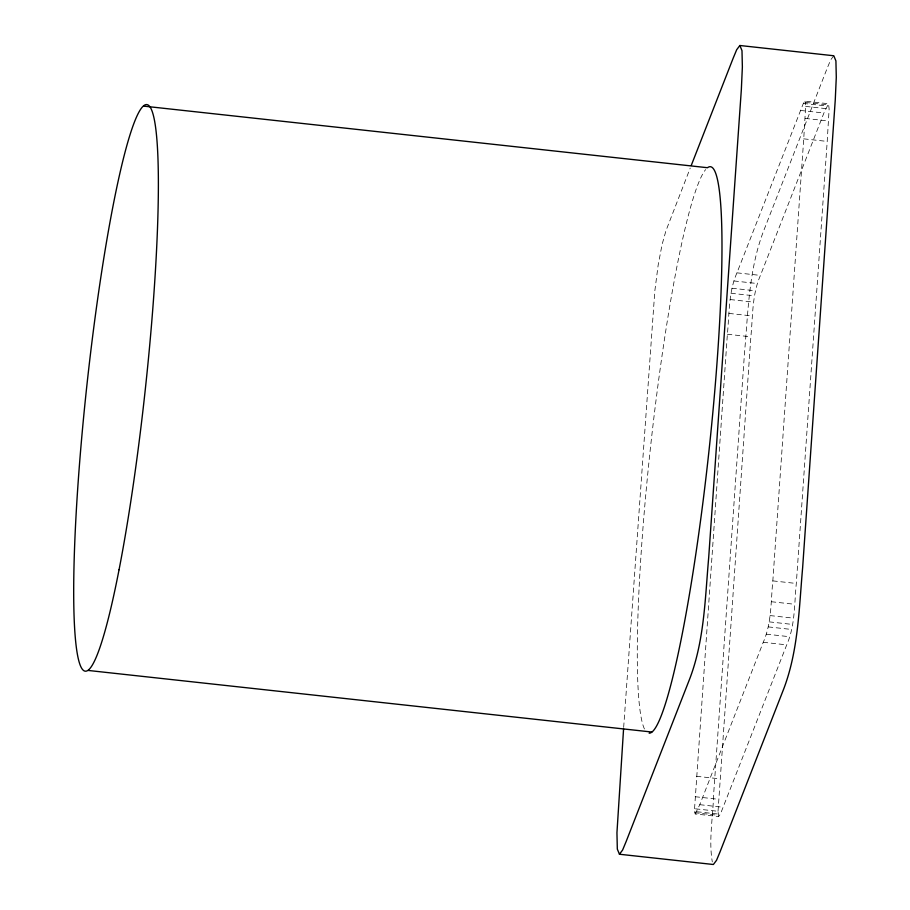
<?xml version="1.0" encoding="UTF-8"?>
<svg xmlns="http://www.w3.org/2000/svg" width="910" height="910" viewBox="0 0 910 910"><rect width="100%" height="100%" fill="white"/><g stroke="black" fill="none" stroke-linecap="round" stroke-linejoin="round"><path stroke-width="0.68" stroke-dasharray="4.55 3.41" d="M694.558 808.728L727.374 334.243C729.433 313.688 728.421 292.133 736.963 272.841L803.348 103.41L805.032 101.169L828.521 103.729L829.124 108.972L827.213 141.414L796.307 583.458C794.248 604.001 795.26 625.557 786.718 644.86L720.333 814.291L718.65 816.532L695.172 813.961L694.558 808.728L718.035 811.288L718.65 816.532M718.035 811.288L750.864 336.814C752.923 316.259 751.899 294.703 760.441 275.4L823.914 112.999L828.521 103.729M695.172 813.961L699.779 804.69L763.24 642.289C771.782 622.997 770.759 601.442 772.829 580.887L803.735 138.843L805.646 106.402L805.032 101.169M623.668 727.397L654.825 290.973L658.146 265.174L662.082 244.54L665.915 230.844L690.224 168.077M833.788 55.76L830.625 59.98L827.099 68.466L763.467 231.299C748.793 269.861 748.145 311.88 744.539 352.5L713.542 795.715C712.985 817.635 708.56 840.305 712.314 861.929M805.555 102.421L829.033 104.991M803.348 103.41L826.837 105.969M805.646 106.402L829.124 108.972M800.425 110.44L823.914 112.999M805.1 118.414L828.578 120.984M803.735 138.843L827.213 141.414M736.963 272.841L760.441 275.4M733.961 280.962L757.45 283.533M731.936 288.231L755.414 290.79M730.969 293.259L754.458 295.83M730.161 299.549L753.651 302.12M728.899 313.404L752.377 315.975M727.374 334.243L750.864 336.814M772.829 580.887L796.307 583.458M771.305 601.726L794.783 604.285M770.042 615.581L793.52 618.14M769.223 621.871L792.712 624.442M768.267 626.899L791.757 629.47M766.243 634.168L789.721 636.727M763.24 642.289L786.718 644.86M696.468 776.287L719.946 778.846M695.104 796.716L718.582 799.287M699.779 804.69L723.257 807.261M696.844 811.731L720.333 814.291M694.648 812.71L718.138 815.269M644.462 729.012A284.978 29.256 -83.8 0 1 650.616 446.264A284.978 29.256 -83.8 0 1 705.659 169.579"/><path stroke-width="1.36" d="M623.577 728.819L616.946 832.752L617.321 849.098L619.448 854.24L713.372 864.5L716.545 860.28L720.072 851.794L783.703 688.961C798.366 650.4 799.026 608.38 802.631 567.76L835.266 99.895L836.29 77.248L835.915 60.902L833.788 55.76L739.864 45.5L736.69 49.72L733.164 58.206L691.259 165.438M619.448 854.24L622.611 850.02L626.137 841.534L689.769 678.701C704.442 640.139 705.091 598.12 708.697 557.5L741.343 89.624L742.367 66.987L741.991 50.642L739.864 45.5M143.916 106.14L707.491 167.713A284.978 29.256 -83.8 0 1 710.471 436.629A284.978 29.256 -83.8 0 1 649.126 733.176M88.225 670.454L651.81 732.027M119.051 569.751A284.978 29.256 -83.8 0 0 151.265 109.154A284.978 29.256 -83.8 0 0 77.885 485.997A284.978 29.256 -83.8 0 0 119.051 569.751"/></g></svg>
